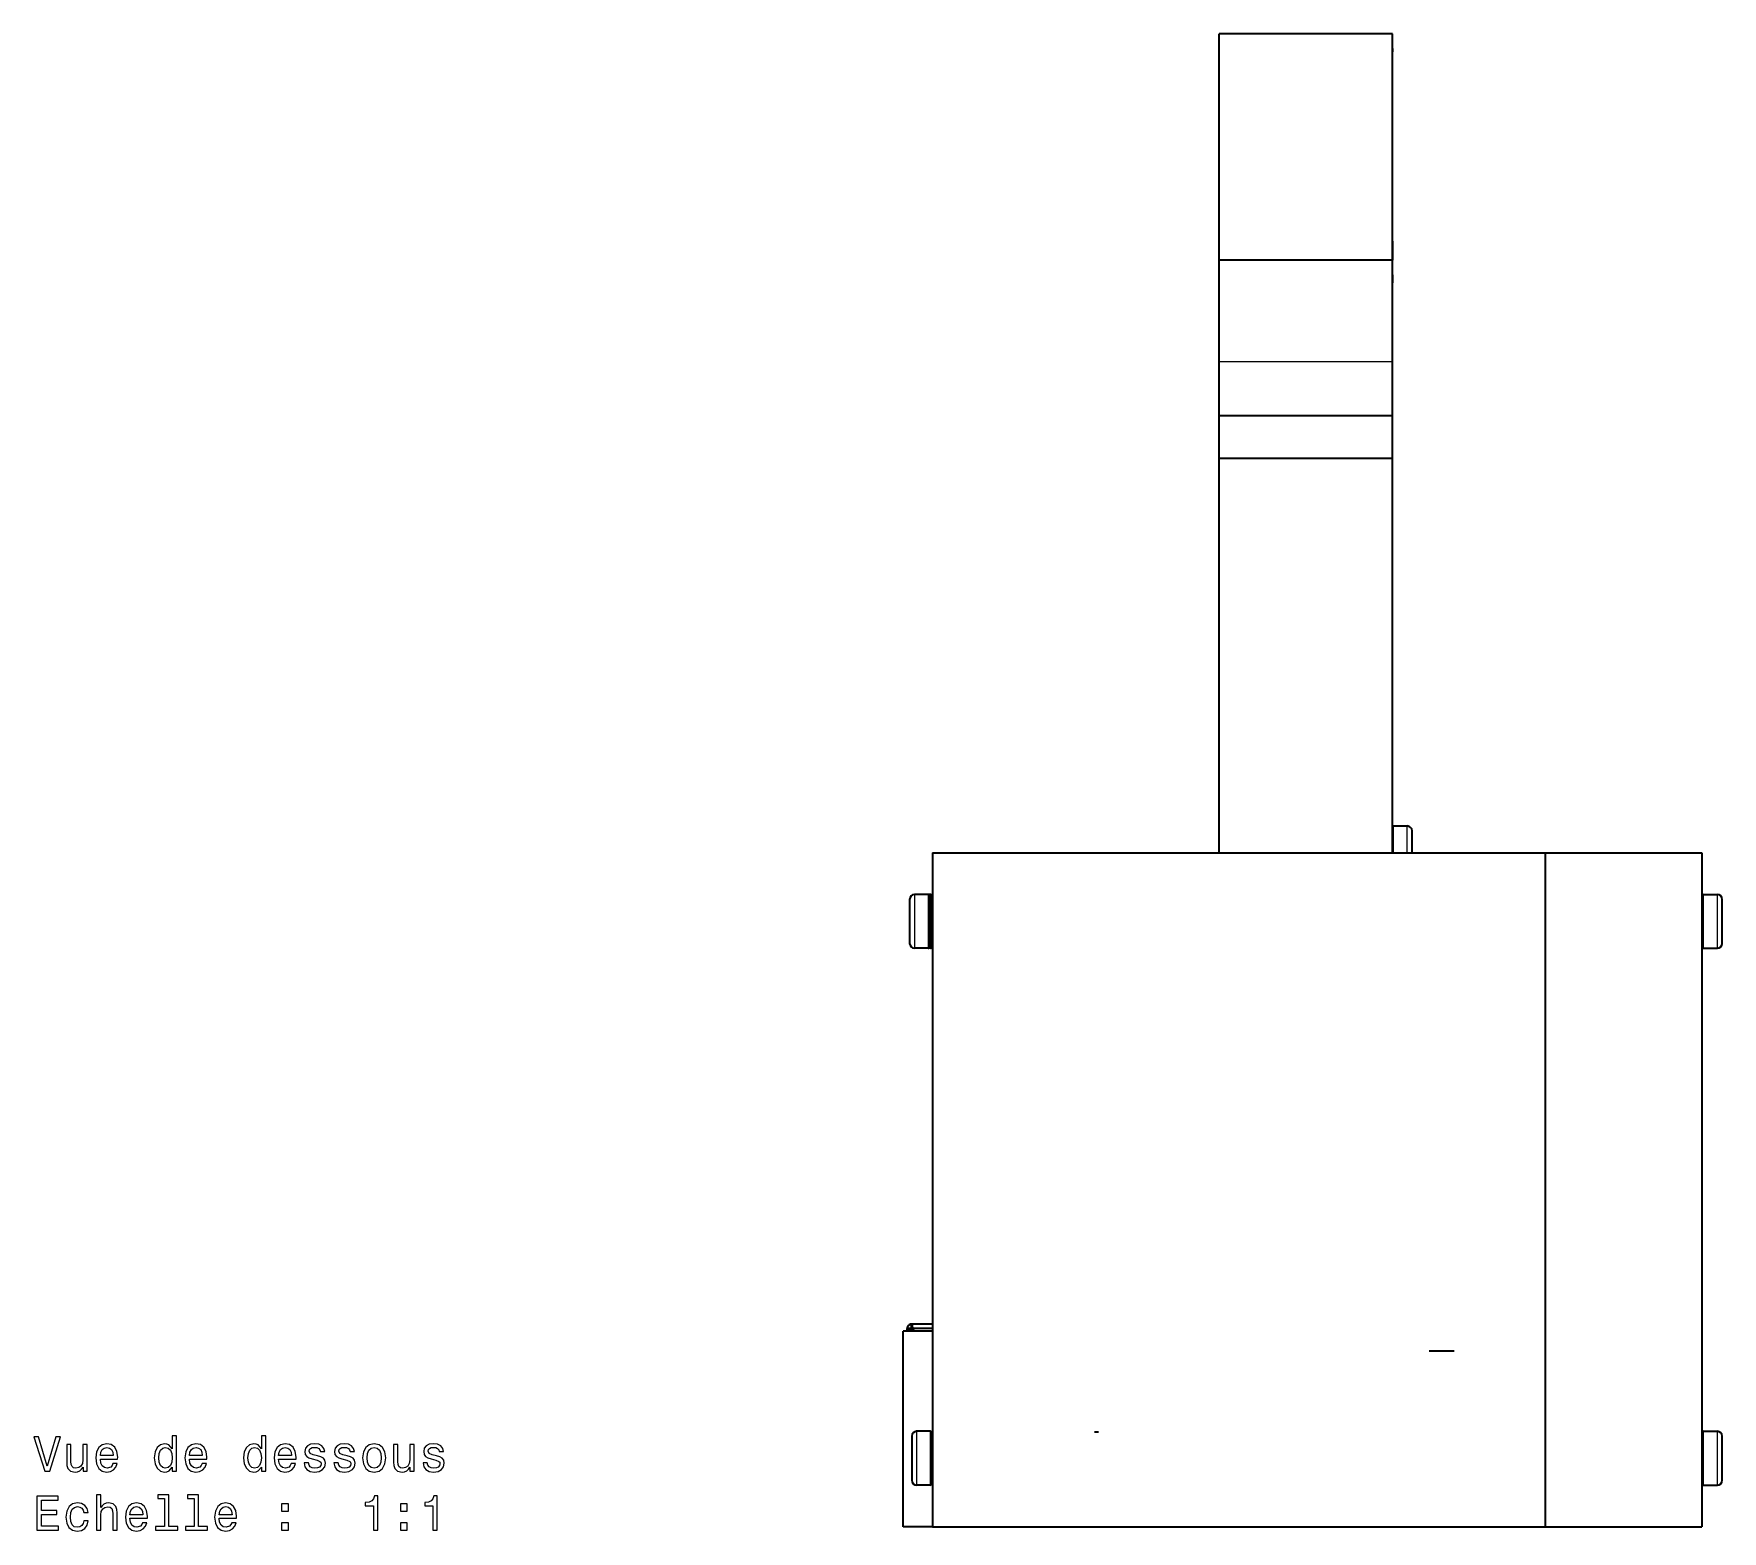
# Model space of a CAD drawing. Extents: x 157 to 1229, y 75 to 1118.
# Drawn here: x 327.1 to 499.6, y 661.2 to 814.3 of the extents above; entities that cross this region are included whole.
import ezdxf

# ---------------------------------------------------------------- set-up
doc = ezdxf.new("R2010")
doc.units = 0

msp = doc.modelspace()

# ---------------------------------------------------------------- linework, layer by layer
at = {"color": 7, "lineweight": 35, "ltscale": 0.183327}
for p, q in [((448.17, 806.93), (448.17, 814.26)), ((465.87, 806.93), (465.87, 814.26))]:
    msp.add_line(p, q, dxfattribs=at)
at = {"color": 7, "lineweight": 35, "ltscale": 0.4425}
for p, q in [((465.87, 814.26), (448.17, 814.26)), ((465.87, 791.11), (448.17, 791.11)), ((465.87, 775.23), (448.17, 775.23)), ((465.87, 770.87), (448.17, 770.87))]:
    msp.add_line(p, q, dxfattribs=at)
at = {"color": 7, "lineweight": 35, "ltscale": 0.008859}
msp.add_line((465.87, 812.76), (465.87, 812.41), dxfattribs=at)
at = {"color": 7, "lineweight": 35, "ltscale": 0.163937}
msp.add_line((465.87, 805.91), (465.87, 812.46), dxfattribs=at)
at = {"color": 7, "lineweight": 35, "ltscale": 0.395404}
for p, q in [((448.17, 791.11), (448.17, 806.93)), ((465.87, 791.11), (465.87, 806.93))]:
    msp.add_line(p, q, dxfattribs=at)
at = {"color": 7, "lineweight": 35}
for p, q in [((465.87, 784.32), (465.87, 806.94)), ((448.17, 730.55), (448.17, 770.87)), ((465.87, 730.55), (465.87, 770.87)), ((465.87, 730.55), (465.87, 769.07)), ((465.87, 730.55), (465.87, 763.58)), ((418.87, 730.55), (481.47, 730.55)), ((418.87, 730.55), (418.87, 661.69)), ((481.47, 730.55), (481.47, 661.69)), ((481.47, 730.55), (481.47, 661.69)), ((497.47, 730.55), (497.47, 661.69)), ((497.47, 727.25), (497.47, 664.99)), ((415.87, 661.69), (415.87, 681.69)), ((418.87, 661.69), (481.47, 661.69))]:
    msp.add_line(p, q, dxfattribs=at)
at = {"color": 7, "lineweight": 35, "ltscale": 0.414789}
msp.add_line((465.87, 789.31), (465.87, 805.91), dxfattribs=at)
at = {"color": 7, "lineweight": 35, "ltscale": 0.048772}
msp.add_line((465.87, 793.06), (465.87, 791.11), dxfattribs=at)
at = {"color": 7, "lineweight": 35, "ltscale": 0.051294}
for p, q in [((448.17, 789.06), (448.17, 791.11)), ((465.87, 789.06), (465.87, 791.11))]:
    msp.add_line(p, q, dxfattribs=at)
at = {"color": 7, "lineweight": 35, "ltscale": 0.207903}
for p, q in [((448.17, 780.75), (448.17, 789.06)), ((465.87, 780.75), (465.87, 789.06))]:
    msp.add_line(p, q, dxfattribs=at)
at = {"color": 7, "lineweight": 35, "ltscale": 0.020132}
msp.add_line((465.87, 789.61), (465.87, 788.81), dxfattribs=at)
at = {"color": 7, "lineweight": 35, "ltscale": 0.041786}
msp.add_line((465.87, 787.64), (465.87, 789.31), dxfattribs=at)
at = {"color": 7, "lineweight": 35, "ltscale": 0.159724}
msp.add_line((465.87, 781.25), (465.87, 787.64), dxfattribs=at)
at = {"color": 7, "lineweight": 35, "ltscale": 0.008582}
msp.add_line((465.87, 783.98), (465.87, 784.32), dxfattribs=at)
at = {"color": 7, "lineweight": 35, "ltscale": 0.023354}
msp.add_line((465.87, 783.04), (465.87, 783.98), dxfattribs=at)
at = {"color": 7, "lineweight": 35, "ltscale": 0.009677}
msp.add_line((465.87, 782.66), (465.87, 783.04), dxfattribs=at)
at = {"color": 7, "lineweight": 35, "ltscale": 0.006898}
msp.add_line((465.87, 782.38), (465.87, 782.66), dxfattribs=at)
at = {"color": 7, "lineweight": 35, "ltscale": 0.022066}
msp.add_line((465.87, 781.5), (465.87, 782.38), dxfattribs=at)
at = {"color": 7, "lineweight": 35, "ltscale": 0.003084}
msp.add_line((465.87, 781.37), (465.87, 781.5), dxfattribs=at)
at = {"color": 7, "lineweight": 35, "ltscale": 0.137933}
for p, q in [((448.17, 775.23), (448.17, 780.75)), ((465.87, 775.23), (465.87, 780.75))]:
    msp.add_line(p, q, dxfattribs=at)
at = {"color": 7, "lineweight": 13, "ltscale": 0.4425}
msp.add_line((465.87, 780.75), (448.17, 780.75), dxfattribs=at)
at = {"color": 7, "lineweight": 35, "ltscale": 0.06123}
msp.add_line((465.87, 778.93), (465.87, 781.37), dxfattribs=at)
at = {"color": 7, "lineweight": 35, "ltscale": 0.116969}
msp.add_line((465.87, 776.57), (465.87, 781.25), dxfattribs=at)
at = {"color": 7, "lineweight": 35, "ltscale": 0.013979}
msp.add_line((465.87, 778.37), (465.87, 778.93), dxfattribs=at)
at = {"color": 7, "lineweight": 35, "ltscale": 0.187549}
msp.add_line((465.87, 769.07), (465.87, 776.57), dxfattribs=at)
at = {"color": 7, "lineweight": 35, "ltscale": 0.108899}
msp.add_line((448.17, 770.87), (448.17, 775.23), dxfattribs=at)
at = {"color": 7, "lineweight": 35, "ltscale": 0.310493}
msp.add_line((465.87, 763.58), (465.87, 776), dxfattribs=at)
at = {"color": 7, "lineweight": 35, "ltscale": 0.1089}
msp.add_line((465.87, 770.87), (465.87, 775.23), dxfattribs=at)
at = {"color": 7, "lineweight": 35, "ltscale": 0.03895}
msp.add_line((465.87, 766.47), (465.87, 768.03), dxfattribs=at)
at = {"color": 7, "lineweight": 35, "ltscale": 0.054141}
msp.add_line((465.87, 764.31), (465.87, 766.47), dxfattribs=at)
at = {"color": 7, "lineweight": 35, "ltscale": 0.013315}
msp.add_line((465.87, 763.77), (465.87, 764.31), dxfattribs=at)
at = {"color": 7, "lineweight": 35, "ltscale": 0.004913}
msp.add_line((465.87, 763.58), (465.87, 763.77), dxfattribs=at)
at = {"color": 7, "lineweight": 35, "ltscale": 0.005421}
msp.add_line((465.87, 763.36), (465.87, 763.58), dxfattribs=at)
at = {"color": 7, "lineweight": 35, "ltscale": 0.069522}
msp.add_line((465.87, 741.24), (465.87, 744.02), dxfattribs=at)
at = {"color": 7, "lineweight": 35, "ltscale": 0.08748}
msp.add_line((465.87, 737.74), (465.87, 741.24), dxfattribs=at)
at = {"color": 7, "lineweight": 35, "ltscale": 0.179865}
msp.add_line((465.87, 730.55), (465.87, 737.74), dxfattribs=at)
at = {"color": 7, "lineweight": 13, "ltscale": 0.068748}
for p, q in [((465.97, 730.55), (465.97, 733.3)), ((467.37, 730.55), (467.37, 733.3))]:
    msp.add_line(p, q, dxfattribs=at)
at = {"color": 7, "lineweight": 35, "ltscale": 0.035001}
for p, q in [((465.97, 733.3), (467.37, 733.3)), ((418.67, 720.8), (417.27, 720.8)), ((418.65, 671.44), (417.25, 671.44)), ((418.65, 665.94), (417.25, 665.94))]:
    msp.add_line(p, q, dxfattribs=at)
at = {"color": 7, "lineweight": 35, "ltscale": 0.061052}
msp.add_line((465.87, 730.55), (465.87, 732.99), dxfattribs=at)
at = {"color": 7, "lineweight": 35, "ltscale": 0.056248}
msp.add_line((467.87, 730.55), (467.87, 732.8), dxfattribs=at)
at = {"color": 7, "lineweight": 35, "ltscale": 0.4}
for p, q in [((481.47, 730.55), (497.47, 730.55)), ((481.47, 661.69), (497.47, 661.69))]:
    msp.add_line(p, q, dxfattribs=at)
at = {"color": 7, "lineweight": 13, "ltscale": 0.035789}
for p, q in [((417.04, 726.3), (417.04, 724.87)), ((418.44, 726.3), (418.44, 724.87)), ((497.66, 720.8), (497.66, 722.23)), ((499.06, 720.8), (499.06, 722.23)), ((417.25, 671.44), (417.25, 670.01)), ((418.65, 671.44), (418.65, 670.01)), ((497.66, 665.94), (497.66, 667.38)), ((499.06, 665.94), (499.06, 667.38))]:
    msp.add_line(p, q, dxfattribs=at)
at = {"color": 7, "lineweight": 35, "ltscale": 0.035}
for p, q in [((418.44, 726.3), (417.04, 726.3)), ((497.66, 726.3), (499.06, 726.3)), ((418.44, 720.8), (417.04, 720.8)), ((497.66, 720.8), (499.06, 720.8)), ((497.66, 671.44), (499.06, 671.44)), ((497.66, 665.94), (499.06, 665.94))]:
    msp.add_line(p, q, dxfattribs=at)
at = {"color": 7, "lineweight": 35, "ltscale": 0.005798}
msp.add_line((418.67, 726.3), (418.44, 726.3), dxfattribs=at)
at = {"color": 7, "lineweight": 13, "ltscale": 0.03125}
for p, q in [((418.67, 726.3), (418.67, 725.05)), ((418.67, 722.05), (418.67, 720.8))]:
    msp.add_line(p, q, dxfattribs=at)
at = {"color": 7, "lineweight": 13, "ltscale": 0.101711}
for p, q in [((497.66, 722.23), (497.66, 726.3)), ((499.06, 722.23), (499.06, 726.3)), ((417.04, 724.87), (417.04, 720.8)), ((418.44, 724.87), (418.44, 720.8)), ((497.66, 667.38), (497.66, 671.44)), ((499.06, 667.38), (499.06, 671.44)), ((417.25, 670.01), (417.25, 665.94)), ((418.65, 670.01), (418.65, 665.94))]:
    msp.add_line(p, q, dxfattribs=at)
at = {"color": 7, "lineweight": 35, "ltscale": 0.029282}
for p, q in [((416.54, 725.8), (416.54, 724.63)), ((499.56, 721.3), (499.56, 722.47)), ((499.56, 666.44), (499.56, 667.62))]:
    msp.add_line(p, q, dxfattribs=at)
at = {"color": 7, "lineweight": 35, "ltscale": 0.083218}
for p, q in [((416.54, 724.63), (416.54, 721.3)), ((499.56, 722.47), (499.56, 725.8)), ((499.56, 667.62), (499.56, 670.94))]:
    msp.add_line(p, q, dxfattribs=at)
at = {"color": 7, "lineweight": 35, "ltscale": 0.034488}
for p, q in [((418.54, 726.2), (418.54, 724.82)), ((418.77, 726.2), (418.77, 724.82)), ((497.56, 720.9), (497.56, 722.28)), ((418.75, 671.34), (418.75, 669.97)), ((497.56, 666.04), (497.56, 667.42))]:
    msp.add_line(p, q, dxfattribs=at)
at = {"color": 7, "lineweight": 35, "ltscale": 0.098013}
for p, q in [((418.54, 724.82), (418.54, 720.9)), ((497.56, 722.28), (497.56, 726.2))]:
    msp.add_line(p, q, dxfattribs=at)
at = {"color": 7, "lineweight": 13, "ltscale": 0.019522}
for p, q in [((418.64, 725.05), (418.64, 724.27)), ((418.72, 725.05), (418.72, 724.27)), ((418.85, 670.19), (418.85, 669.41))]:
    msp.add_line(p, q, dxfattribs=at)
at = {"color": 7, "lineweight": 35, "ltscale": 0.002}
for p, q in [((418.72, 725.05), (418.64, 725.05)), ((418.72, 722.05), (418.64, 722.05))]:
    msp.add_line(p, q, dxfattribs=at)
at = {"color": 7, "lineweight": 35, "ltscale": 0.019261}
msp.add_line((418.74, 725.03), (418.74, 724.26), dxfattribs=at)
at = {"color": 7, "lineweight": 35, "ltscale": 0.00542}
msp.add_line((418.87, 724.98), (418.76, 724.8), dxfattribs=at)
at = {"color": 7, "lineweight": 13, "ltscale": 0.000495911}
msp.add_line((418.76, 724.8), (418.76, 724.78), dxfattribs=at)
at = {"color": 7, "lineweight": 13, "ltscale": 0.055478}
for p, q in [((418.64, 724.27), (418.64, 722.05)), ((418.72, 724.27), (418.72, 722.05)), ((418.85, 669.41), (418.85, 667.19))]:
    msp.add_line(p, q, dxfattribs=at)
at = {"color": 7, "lineweight": 13, "ltscale": 0.017363}
msp.add_line((418.75, 724.43), (418.74, 723.73), dxfattribs=at)
at = {"color": 7, "lineweight": 35, "ltscale": 0.054738}
msp.add_line((418.74, 724.26), (418.74, 722.07), dxfattribs=at)
at = {"color": 7, "lineweight": 13, "ltscale": 4.69626e-05}
msp.add_line((418.74, 723.73), (418.74, 723.73), dxfattribs=at)
at = {"color": 7, "lineweight": 13, "ltscale": 0.004573}
msp.add_line((418.74, 723.73), (418.74, 723.55), dxfattribs=at)
at = {"color": 7, "lineweight": 13, "ltscale": 0.004583}
msp.add_line((418.75, 723.55), (418.74, 723.73), dxfattribs=at)
at = {"color": 7, "lineweight": 13, "ltscale": 0.036823}
msp.add_line((418.74, 722.08), (418.74, 723.55), dxfattribs=at)
at = {"color": 7, "lineweight": 35, "ltscale": 0.00641}
msp.add_line((418.74, 722.08), (418.87, 722.3), dxfattribs=at)
at = {"color": 7, "lineweight": 35, "ltscale": 9.36149e-05}
msp.add_line((418.74, 722.08), (418.74, 722.07), dxfattribs=at)
at = {"color": 7, "lineweight": 35, "ltscale": 0.030881}
msp.add_line((418.77, 722.13), (418.77, 720.9), dxfattribs=at)
at = {"color": 7, "lineweight": 35, "ltscale": 0.075}
for p, q in [((418.87, 681.69), (415.87, 681.69)), ((418.87, 661.69), (415.87, 661.69))]:
    msp.add_line(p, q, dxfattribs=at)
at = {"color": 7, "lineweight": 35, "ltscale": 0.003448}
msp.add_line((416.41, 681.91), (416.28, 681.93), dxfattribs=at)
at = {"color": 7, "lineweight": 35, "ltscale": 0.006}
for p, q in [((416.28, 681.93), (416.28, 681.69)), ((416.28, 681.69), (416.28, 681.93))]:
    msp.add_line(p, q, dxfattribs=at)
at = {"color": 7, "lineweight": 35, "ltscale": 0.003023}
msp.add_line((416.39, 681.91), (416.28, 681.93), dxfattribs=at)
at = {"color": 7, "lineweight": 35, "ltscale": 0.009}
for p, q in [((416.64, 681.93), (416.28, 681.93)), ((416.64, 681.93), (416.28, 681.93)), ((416.74, 682.39), (416.74, 682.03)), ((416.74, 682.03), (416.74, 682.39))]:
    msp.add_line(p, q, dxfattribs=at)
at = {"color": 7, "lineweight": 35, "ltscale": 0.011769}
msp.add_line((416.28, 681.93), (416.74, 681.83), dxfattribs=at)
at = {"color": 7, "lineweight": 35, "ltscale": 0.003818}
msp.add_line((416.56, 681.87), (416.41, 681.91), dxfattribs=at)
at = {"color": 7, "lineweight": 35, "ltscale": 0.003323}
msp.add_line((416.54, 681.88), (416.41, 681.91), dxfattribs=at)
at = {"color": 7, "lineweight": 35, "ltscale": 0.004503}
msp.add_line((416.74, 681.83), (416.56, 681.87), dxfattribs=at)
at = {"color": 7, "lineweight": 35, "ltscale": 0.000731621}
msp.add_line((416.56, 681.87), (416.59, 681.87), dxfattribs=at)
at = {"color": 7, "lineweight": 35, "ltscale": 0.001952}
msp.add_line((416.63, 681.86), (416.56, 681.87), dxfattribs=at)
at = {"color": 7, "lineweight": 35, "ltscale": 0.000708339}
msp.add_line((416.66, 681.91), (416.64, 681.93), dxfattribs=at)
at = {"color": 7, "lineweight": 35, "ltscale": 0.000707258}
msp.add_line((416.66, 681.91), (416.64, 681.93), dxfattribs=at)
at = {"color": 7, "lineweight": 35, "ltscale": 0.004187}
for p, q in [((416.66, 682.02), (416.82, 682.02)), ((416.82, 682.02), (416.66, 682.02))]:
    msp.add_line(p, q, dxfattribs=at)
at = {"color": 7, "lineweight": 35, "ltscale": 0.004315}
for p, q in [((416.66, 682.02), (416.66, 681.85)), ((416.66, 681.85), (416.66, 682.02))]:
    msp.add_line(p, q, dxfattribs=at)
at = {"color": 7, "lineweight": 35, "ltscale": 0.001353}
msp.add_line((416.74, 681.83), (416.7, 681.87), dxfattribs=at)
at = {"color": 7, "lineweight": 35, "ltscale": 0.001357}
msp.add_line((416.74, 681.83), (416.7, 681.87), dxfattribs=at)
at = {"color": 7, "lineweight": 35, "ltscale": 0.053249}
msp.add_line((418.87, 682.39), (416.74, 682.39), dxfattribs=at)
msp.add_line((418.87, 682.39), (416.74, 682.39), dxfattribs=at)
at = {"color": 7, "lineweight": 35, "ltscale": 0.003499}
for p, q in [((416.74, 681.69), (416.74, 681.83)), ((416.74, 681.83), (416.74, 681.69))]:
    msp.add_line(p, q, dxfattribs=at)
at = {"color": 7, "lineweight": 35, "ltscale": 0.004948}
for p, q in [((416.74, 681.83), (416.88, 681.69)), ((416.88, 681.69), (416.74, 681.83))]:
    msp.add_line(p, q, dxfattribs=at)
at = {"color": 7, "lineweight": 35, "ltscale": 0.001113}
msp.add_line((416.76, 682.36), (416.77, 682.32), dxfattribs=at)
at = {"color": 7, "lineweight": 35, "ltscale": 0.001457}
msp.add_line((416.77, 682.32), (416.79, 682.26), dxfattribs=at)
at = {"color": 7, "lineweight": 35, "ltscale": 0.000285992}
msp.add_line((416.78, 682.29), (416.78, 682.3), dxfattribs=at)
at = {"color": 7, "lineweight": 35, "ltscale": 0.001761}
msp.add_line((416.8, 682.19), (416.79, 682.26), dxfattribs=at)
at = {"color": 7, "lineweight": 35, "ltscale": 0.003775}
msp.add_line((416.81, 682.11), (416.79, 682.26), dxfattribs=at)
at = {"color": 7, "lineweight": 35, "ltscale": 0.00378}
msp.add_line((416.79, 682.26), (416.81, 682.11), dxfattribs=at)
at = {"color": 7, "lineweight": 35, "ltscale": 0.002016}
msp.add_line((416.81, 682.11), (416.8, 682.19), dxfattribs=at)
at = {"color": 7, "lineweight": 35, "ltscale": 0.002185}
msp.add_line((416.81, 682.11), (416.82, 682.02), dxfattribs=at)
at = {"color": 7, "lineweight": 35, "ltscale": 0.00099286}
msp.add_line((416.82, 682.04), (416.81, 682.08), dxfattribs=at)
at = {"color": 7, "lineweight": 35, "ltscale": 0.00226}
msp.add_line((416.82, 682.02), (416.84, 681.93), dxfattribs=at)
at = {"color": 7, "lineweight": 35, "ltscale": 0.05075}
msp.add_line((418.87, 681.93), (416.84, 681.93), dxfattribs=at)
at = {"color": 7, "lineweight": 35, "ltscale": 0.008485}
msp.add_line((416.84, 681.93), (417.08, 681.69), dxfattribs=at)
msp.add_line((416.84, 681.93), (417.08, 681.69), dxfattribs=at)
msp.add_line((416.84, 681.93), (417.08, 681.69), dxfattribs=at)
at = {"color": 7, "lineweight": 35, "ltscale": 0.050749}
msp.add_line((418.87, 681.93), (416.84, 681.93), dxfattribs=at)
at = {"color": 7, "lineweight": 35, "ltscale": 0.0635}
msp.add_line((469.62, 679.67), (472.16, 679.67), dxfattribs=at)
at = {"color": 7, "lineweight": 35, "ltscale": 0.010326}
msp.add_line((435.42, 671.39), (435.83, 671.39), dxfattribs=at)
at = {"color": 7, "lineweight": 35, "ltscale": 0.098012}
for p, q in [((497.56, 667.42), (497.56, 671.34)), ((418.75, 669.97), (418.75, 666.04))]:
    msp.add_line(p, q, dxfattribs=at)
at = {"color": 7, "lineweight": 35, "ltscale": 0.029283}
msp.add_line((416.75, 670.94), (416.75, 669.77), dxfattribs=at)
at = {"color": 7, "lineweight": 35, "ltscale": 0.083217}
msp.add_line((416.75, 669.77), (416.75, 666.44), dxfattribs=at)
at = {"color": 7, "lineweight": 35, "ltscale": 0.000495148}
for p, q in [((418.87, 670.19), (418.85, 670.19)), ((418.87, 667.19), (418.85, 667.19))]:
    msp.add_line(p, q, dxfattribs=at)
at = {"color": 7, "lineweight": 13}
for points in [[(418.87, 723.72), (418.82, 724.39), (418.79, 724.65), (418.77, 724.75), (418.76, 724.77), (418.76, 724.78)], [(418.87, 722.33), (418.85, 722.37), (418.8, 722.81), (418.75, 723.55)]]:
    msp.add_lwpolyline(points, dxfattribs=at)
at = {"color": 7, "lineweight": 35}
for points in [[(416.74, 682.39), (416.74, 682.39), (416.74, 682.39), (416.75, 682.38), (416.76, 682.36)], [(416.74, 682.39), (416.74, 682.39), (416.74, 682.39), (416.75, 682.38), (416.76, 682.36), (416.8, 682.19), (416.84, 681.93)]]:
    msp.add_lwpolyline(points, dxfattribs=at)
at = {"color": 7, "lineweight": 13}
for points in [[(329.32, 670.87), (328.44, 667.89), (327.54, 670.87), (327.06, 670.87), (328.19, 667.37), (328.69, 667.37), (329.8, 670.87)], [(332.52, 670.08), (332.08, 670.08), (332.08, 668.51), (332.03, 668.15), (331.88, 667.89), (331.65, 667.73), (331.36, 667.68), (331.12, 667.72), (330.97, 667.84), (330.88, 668.05), (330.86, 668.34), (330.86, 670.08), (330.42, 670.08), (330.42, 668.3), (330.43, 667.94), (330.53, 667.64), (330.82, 667.37), (331.29, 667.27), (331.54, 667.31), (331.76, 667.4), (331.95, 667.56), (332.1, 667.78), (332.1, 667.37), (332.52, 667.37)], [(333.86, 668.6), (335.63, 668.6), (335.64, 668.8), (335.56, 669.38), (335.34, 669.82), (334.98, 670.08), (334.51, 670.17), (334.05, 670.07), (333.7, 669.79), (333.47, 669.33), (333.39, 668.73), (333.47, 668.11), (333.7, 667.65), (334.04, 667.37), (334.5, 667.27), (334.89, 667.34), (335.21, 667.51), (335.45, 667.78), (335.59, 668.15), (335.15, 668.15), (335.06, 667.94), (334.93, 667.79), (334.55, 667.67), (334.27, 667.73), (334.05, 667.9), (333.91, 668.19), (333.86, 668.58)], [(333.86, 668.97), (333.91, 669.32), (334.05, 669.57), (334.26, 669.73), (334.53, 669.79), (334.8, 669.73), (335, 669.57), (335.13, 669.32), (335.17, 668.97)], [(341.21, 667.79), (341.21, 667.37), (341.65, 667.37), (341.65, 670.99), (341.21, 670.99), (341.21, 669.66), (340.87, 670.05), (340.67, 670.14), (340.43, 670.17), (340, 670.07), (339.67, 669.79), (339.45, 669.34), (339.37, 668.73), (339.45, 668.12), (339.67, 667.66), (340, 667.37), (340.43, 667.27), (340.67, 667.31), (340.88, 667.4)], [(340.5, 669.78), (340.8, 669.7), (341.02, 669.51), (341.15, 669.18), (341.2, 668.73), (341.15, 668.27), (341.02, 667.94), (340.8, 667.74), (340.5, 667.67), (340.23, 667.74), (340.02, 667.94), (339.87, 668.27), (339.83, 668.73), (339.87, 669.18), (340.02, 669.5), (340.23, 669.7)], [(342.97, 668.6), (344.74, 668.6), (344.75, 668.8), (344.66, 669.38), (344.44, 669.82), (344.09, 670.08), (343.62, 670.17), (343.16, 670.07), (342.81, 669.79), (342.58, 669.33), (342.5, 668.73), (342.58, 668.11), (342.8, 667.65), (343.15, 667.37), (343.61, 667.27), (344, 667.34), (344.32, 667.51), (344.56, 667.78), (344.7, 668.15), (344.26, 668.15), (344.17, 667.94), (344.03, 667.79), (343.66, 667.67), (343.37, 667.73), (343.16, 667.9), (343.02, 668.19), (342.97, 668.58)], [(342.97, 668.97), (343.02, 669.32), (343.16, 669.57), (343.36, 669.73), (343.64, 669.79), (343.9, 669.73), (344.11, 669.57), (344.24, 669.32), (344.28, 668.97)], [(350.31, 667.79), (350.31, 667.37), (350.76, 667.37), (350.76, 670.99), (350.32, 670.99), (350.32, 669.66), (349.98, 670.05), (349.77, 670.14), (349.54, 670.17), (349.11, 670.07), (348.78, 669.79), (348.56, 669.34), (348.48, 668.73), (348.56, 668.12), (348.78, 667.66), (349.11, 667.37), (349.54, 667.27), (349.77, 667.31), (349.99, 667.4)], [(349.61, 669.78), (349.9, 669.7), (350.13, 669.51), (350.26, 669.18), (350.31, 668.73), (350.26, 668.27), (350.13, 667.94), (349.9, 667.74), (349.61, 667.67), (349.34, 667.74), (349.12, 667.94), (348.98, 668.27), (348.94, 668.73), (348.98, 669.18), (349.12, 669.5), (349.34, 669.7)], [(352.07, 668.6), (353.85, 668.6), (353.85, 668.8), (353.77, 669.38), (353.55, 669.82), (353.2, 670.08), (352.73, 670.17), (352.27, 670.07), (351.92, 669.79), (351.69, 669.33), (351.61, 668.73), (351.69, 668.11), (351.91, 667.65), (352.26, 667.37), (352.71, 667.27), (353.11, 667.34), (353.43, 667.51), (353.67, 667.78), (353.8, 668.15), (353.36, 668.15), (353.27, 667.94), (353.14, 667.79), (352.77, 667.67), (352.48, 667.73), (352.27, 667.9), (352.12, 668.19), (352.07, 668.58)], [(352.07, 668.97), (352.13, 669.32), (352.27, 669.57), (352.47, 669.73), (352.74, 669.79), (353.01, 669.73), (353.22, 669.57), (353.34, 669.32), (353.39, 668.97)], [(356.05, 668.95), (355.62, 669.05), (355.3, 669.17), (355.2, 669.4), (355.23, 669.57), (355.33, 669.69), (355.5, 669.77), (355.75, 669.8), (355.99, 669.77), (356.17, 669.67), (356.29, 669.54), (356.35, 669.36), (356.78, 669.36), (356.78, 669.37), (356.7, 669.69), (356.5, 669.95), (356.17, 670.11), (355.75, 670.17), (355.32, 670.11), (355.01, 669.95), (354.81, 669.7), (354.75, 669.39), (354.8, 669.08), (354.94, 668.87), (355.17, 668.72), (355.51, 668.62), (356, 668.49), (356.3, 668.37), (356.39, 668.27), (356.42, 668.12), (356.37, 667.93), (356.25, 667.79), (356.05, 667.7), (355.79, 667.67), (355.51, 667.7), (355.31, 667.8), (355.18, 667.97), (355.12, 668.21), (354.69, 668.21), (354.76, 667.81), (354.97, 667.52), (355.3, 667.34), (355.75, 667.27), (356.22, 667.34), (356.57, 667.52), (356.78, 667.8), (356.86, 668.17), (356.8, 668.48), (356.65, 668.7), (356.39, 668.84)], [(359.08, 668.95), (358.65, 669.05), (358.34, 669.17), (358.23, 669.4), (358.26, 669.57), (358.37, 669.69), (358.54, 669.77), (358.79, 669.8), (359.02, 669.77), (359.21, 669.67), (359.33, 669.54), (359.38, 669.36), (359.81, 669.36), (359.81, 669.37), (359.74, 669.69), (359.53, 669.95), (359.21, 670.11), (358.79, 670.17), (358.36, 670.11), (358.04, 669.95), (357.85, 669.7), (357.79, 669.39), (357.83, 669.08), (357.97, 668.87), (358.21, 668.72), (358.54, 668.62), (359.04, 668.49), (359.34, 668.37), (359.42, 668.27), (359.45, 668.12), (359.41, 667.93), (359.29, 667.79), (359.09, 667.7), (358.83, 667.67), (358.55, 667.7), (358.35, 667.8), (358.21, 667.97), (358.16, 668.21), (357.73, 668.21), (357.8, 667.81), (358, 667.52), (358.33, 667.34), (358.79, 667.27), (359.26, 667.34), (359.61, 667.52), (359.82, 667.8), (359.9, 668.17), (359.84, 668.48), (359.68, 668.7), (359.43, 668.84)], [(360.66, 668.72), (360.74, 668.11), (360.97, 667.65), (361.34, 667.37), (361.84, 667.27), (362.33, 667.37), (362.69, 667.65), (362.93, 668.1), (363.01, 668.72), (362.93, 669.34), (362.69, 669.8), (362.33, 670.07), (361.84, 670.17), (361.34, 670.07), (360.97, 669.79), (360.74, 669.34)], [(361.12, 668.73), (361.16, 669.18), (361.3, 669.51), (361.53, 669.71), (361.84, 669.78), (362.14, 669.71), (362.37, 669.51), (362.51, 669.18), (362.56, 668.73), (362.51, 668.27), (362.37, 667.93), (362.14, 667.73), (361.84, 667.67), (361.53, 667.73), (361.3, 667.93), (361.16, 668.27)], [(365.92, 670.08), (365.47, 670.08), (365.47, 668.51), (365.42, 668.15), (365.28, 667.89), (365.05, 667.73), (364.75, 667.68), (364.52, 667.72), (364.36, 667.84), (364.28, 668.05), (364.26, 668.34), (364.26, 670.08), (363.81, 670.08), (363.81, 668.3), (363.83, 667.94), (363.93, 667.64), (364.22, 667.37), (364.69, 667.27), (364.94, 667.31), (365.16, 667.4), (365.34, 667.56), (365.49, 667.78), (365.49, 667.37), (365.92, 667.37)], [(368.19, 668.95), (367.76, 669.05), (367.45, 669.17), (367.34, 669.4), (367.37, 669.57), (367.48, 669.69), (367.65, 669.77), (367.89, 669.8), (368.13, 669.77), (368.32, 669.67), (368.44, 669.54), (368.49, 669.36), (368.92, 669.36), (368.92, 669.37), (368.85, 669.69), (368.64, 669.95), (368.32, 670.11), (367.89, 670.17), (367.47, 670.11), (367.15, 669.95), (366.96, 669.7), (366.9, 669.39), (366.94, 669.08), (367.08, 668.87), (367.31, 668.72), (367.65, 668.62), (368.15, 668.49), (368.45, 668.37), (368.53, 668.27), (368.56, 668.12), (368.51, 667.93), (368.39, 667.79), (368.2, 667.7), (367.93, 667.67), (367.66, 667.7), (367.46, 667.8), (367.32, 667.97), (367.26, 668.21), (366.84, 668.21), (366.91, 667.81), (367.11, 667.52), (367.44, 667.34), (367.89, 667.27), (368.37, 667.34), (368.72, 667.52), (368.93, 667.8), (369, 668.17), (368.95, 668.48), (368.79, 668.7), (368.53, 668.84)], [(327.38, 661.32), (329.6, 661.32), (329.6, 661.75), (327.85, 661.75), (327.85, 662.93), (329.41, 662.93), (329.41, 663.35), (327.85, 663.35), (327.85, 664.4), (329.56, 664.4), (329.56, 664.82), (327.38, 664.82)], [(332.16, 663.13), (332.6, 663.13), (332.51, 663.54), (332.29, 663.85), (331.95, 664.05), (331.51, 664.13), (331.03, 664.03), (330.66, 663.74), (330.43, 663.28), (330.35, 662.67), (330.42, 662.06), (330.65, 661.61), (331.01, 661.32), (331.5, 661.23), (331.93, 661.3), (332.27, 661.51), (332.5, 661.85), (332.6, 662.29), (332.18, 662.29), (332.1, 662.01), (331.96, 661.8), (331.76, 661.67), (331.51, 661.63), (331.2, 661.69), (330.98, 661.89), (330.85, 662.22), (330.8, 662.68), (330.85, 663.14), (330.99, 663.47), (331.21, 663.67), (331.51, 663.74), (331.77, 663.69), (331.97, 663.58), (332.1, 663.39)], [(333.47, 661.32), (333.91, 661.32), (333.91, 662.89), (333.96, 663.24), (334.1, 663.51), (334.33, 663.67), (334.63, 663.73), (334.88, 663.68), (335.03, 663.54), (335.1, 663.31), (335.13, 663.01), (335.13, 661.32), (335.57, 661.32), (335.57, 663.1), (335.55, 663.46), (335.46, 663.76), (335.16, 664.03), (334.7, 664.13), (334.45, 664.09), (334.23, 664), (334.05, 663.84), (333.91, 663.64), (333.91, 664.94), (333.47, 664.94)], [(336.89, 662.55), (338.67, 662.55), (338.67, 662.76), (338.59, 663.34), (338.37, 663.77), (338.02, 664.03), (337.55, 664.13), (337.09, 664.03), (336.74, 663.74), (336.51, 663.28), (336.43, 662.68), (336.51, 662.06), (336.73, 661.61), (337.08, 661.32), (337.53, 661.23), (337.93, 661.29), (338.25, 661.46), (338.49, 661.74), (338.62, 662.1), (338.18, 662.1), (338.09, 661.9), (337.96, 661.75), (337.59, 661.63), (337.3, 661.68), (337.09, 661.86), (336.94, 662.14), (336.89, 662.53)], [(340.42, 664.57), (340.42, 661.7), (339.51, 661.7), (339.51, 661.32), (341.78, 661.32), (341.78, 661.7), (340.87, 661.7), (340.87, 664.94), (339.73, 664.94), (339.73, 664.57)], [(343.46, 664.57), (343.46, 661.7), (342.55, 661.7), (342.55, 661.32), (344.81, 661.32), (344.81, 661.7), (343.9, 661.7), (343.9, 664.94), (342.76, 664.94), (342.76, 664.57)], [(346, 662.55), (347.78, 662.55), (347.78, 662.76), (347.7, 663.34), (347.48, 663.77), (347.13, 664.03), (346.66, 664.13), (346.2, 664.03), (345.85, 663.74), (345.62, 663.28), (345.54, 662.68), (345.61, 662.06), (345.84, 661.61), (346.19, 661.32), (346.64, 661.23), (347.04, 661.29), (347.36, 661.46), (347.6, 661.74), (347.73, 662.1), (347.29, 662.1), (347.2, 661.9), (347.07, 661.75), (346.7, 661.63), (346.41, 661.68), (346.19, 661.86), (346.05, 662.14), (346, 662.53)], [(361.75, 661.32), (362.21, 661.32), (362.21, 664.85), (361.86, 664.85), (361.77, 664.54), (361.59, 664.33), (361.31, 664.21), (360.93, 664.17), (360.93, 663.81), (361.75, 663.81)], [(367.82, 661.32), (368.28, 661.32), (368.28, 664.85), (367.93, 664.85), (367.84, 664.54), (367.66, 664.33), (367.38, 664.21), (367, 664.17), (367, 663.81), (367.82, 663.81)], [(336.89, 662.92), (336.95, 663.27), (337.09, 663.53), (337.29, 663.68), (337.56, 663.74), (337.83, 663.68), (338.04, 663.53), (338.16, 663.27), (338.21, 662.92)], [(346, 662.92), (346.06, 663.27), (346.19, 663.53), (346.4, 663.68), (346.67, 663.74), (346.94, 663.68), (347.15, 663.53), (347.27, 663.27), (347.32, 662.92)], [(352.38, 663.28), (353.08, 663.28), (353.08, 664.03), (352.38, 664.03)], [(364.53, 663.28), (365.22, 663.28), (365.22, 664.03), (364.53, 664.03)], [(352.38, 661.32), (353.08, 661.32), (353.08, 662.07), (352.38, 662.07)], [(364.53, 661.32), (365.22, 661.32), (365.22, 662.07), (364.53, 662.07)]]:
    msp.add_lwpolyline(points, close=True, dxfattribs=at)
at = {"color": 7, "lineweight": 35}
for centre, radius, start, end in [((465.97, 733.2), 0.1, 90.0336, 179.9664), ((467.37, 732.8), 0.5, 0, 90), ((417.04, 725.8), 0.5, 90, 180), ((418.44, 726.2), 0.1, 0.0336, 89.9664), ((418.67, 726.2), 0.1, 0.0336, 89.9664), ((497.66, 726.2), 0.1, 90.0336, 179.9664), ((499.06, 725.8), 0.5, 0, 90), ((418.64, 725.15), 0.1, 180.0336, 269.9664), ((418.72, 725.03), 0.02, 0.0336, 89.9664), ((418.75, 724.8), 0.01, 180.0001, 329.8507), ((418.87, 725.15), 0.1, 180.0336, 269.9664), ((497.46, 725.15), 0.1, 270.0336, 359.9664), ((417.04, 721.3), 0.5, 180, 270), ((418.64, 721.95), 0.1, 90.0336, 179.9664), ((418.72, 722.07), 0.02, 270.0336, 359.9664), ((418.87, 721.95), 0.1, 90.0336, 179.9664), ((497.46, 721.95), 0.1, 0.0336, 89.9664), ((499.06, 721.3), 0.5, 270, 360), ((418.44, 720.9), 0.1, 270.0336, 359.9664), ((418.67, 720.9), 0.1, 270.0336, 359.9664), ((497.66, 720.9), 0.1, 180.0336, 269.9664), ((416.74, 681.93), 0.46, 90, 180), ((416.73, 681.94), 0.456, 157.3893, 180.1107), ((416.73, 681.94), 0.456, 134.8893, 157.6107), ((416.73, 681.94), 0.456, 112.3953, 135.1047), ((416.73, 681.94), 0.456, 89.8893, 112.6107), ((416.73, 681.94), 0.0969, 142.8168, 180.5037), ((416.73, 681.94), 0.0969, 142.5955, 180.5057), ((416.74, 681.93), 0.1, 143.1301, 180), ((416.73, 681.94), 0.0993, 89.7952, 115.8638), ((416.74, 681.93), 0.1, 90, 115.8419), ((416.73, 682.37), 0.0289, 12.9847, 70.3039), ((416.73, 681.98), 0.0505, 53.6216, 87.8688), ((416.73, 681.98), 0.0509, 53.1501, 87.7837), ((416.73, 681.98), 0.0507, 53.1341, 88.0064), ((417.25, 670.94), 0.5, 90, 180), ((418.65, 671.34), 0.1, 0.0336, 89.9664), ((497.66, 671.34), 0.1, 90.0336, 179.9664), ((499.06, 670.94), 0.5, 0, 90), ((418.85, 670.29), 0.1, 180.0336, 269.9664), ((497.46, 670.29), 0.1, 270.0336, 359.9664), ((417.25, 666.44), 0.5, 180, 270), ((418.65, 666.04), 0.1, 270.0336, 359.9664), ((418.85, 667.09), 0.1, 90.0336, 179.9664), ((497.46, 667.09), 0.1, 0.0336, 89.9664), ((497.66, 666.04), 0.1, 180.0336, 269.9664), ((499.06, 666.44), 0.5, 270, 360)]:
    msp.add_arc(centre, radius, start, end, dxfattribs=at)
at = {"color": 7, "lineweight": 13}
for centre, radius, start, end in [((418.75, 724.78), 0.01, 181.0937, 329.2873), ((430.47, 724.33), 11.73, 177.8095, 179.5159)]:
    msp.add_arc(centre, radius, start, end, dxfattribs=at)

doc.saveas('drawing.dxf')
